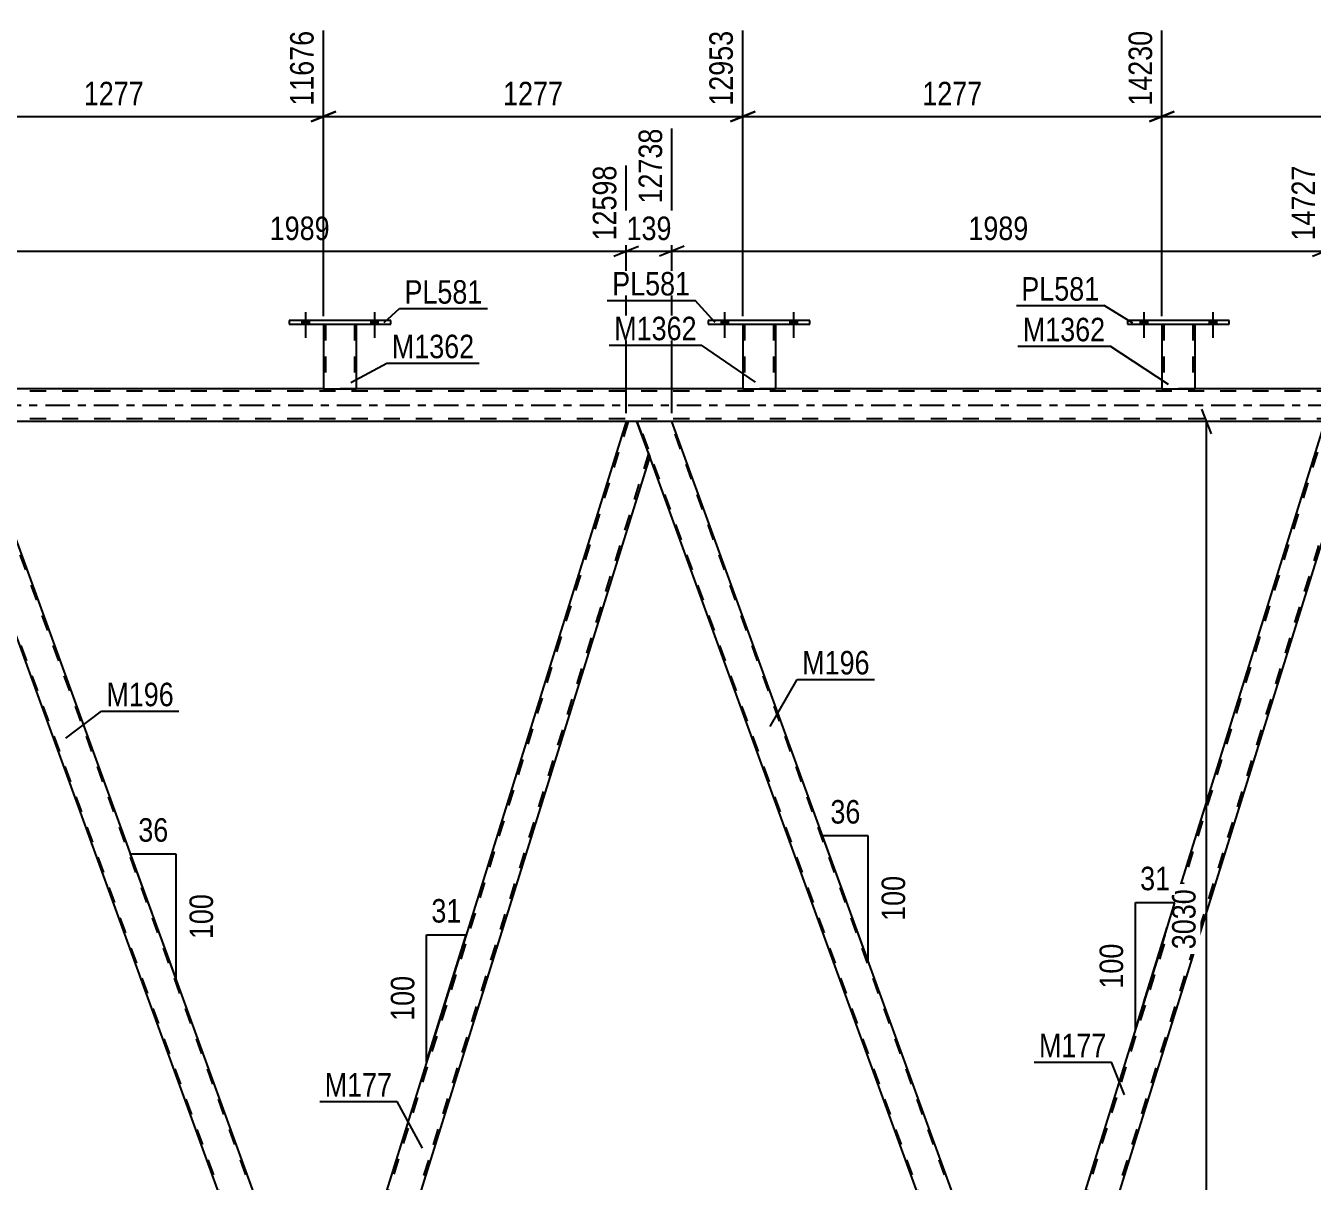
# Model space of a CAD drawing. Header units: millimetres. Extents: x 0 to 1779, y 0 to 560.
# Drawn here: x 1489.1 to 1645.8, y 332.3 to 473 of the extents above; entities that cross this region are included whole.
import ezdxf

# ---------------------------------------------------------------- set-up
doc = ezdxf.new("R2010")
doc.units = ezdxf.units.MM
doc.linetypes.add('DXK_LINE_DOT2', pattern=[3.9198, 1.9599, -1.9599])
doc.linetypes.add('DXK_LINE_DOT3', pattern=[5.9187, 2.979, -0.9799, 0.9799, -0.9799])
doc.styles.add('Arial Narrow', font='ARIALN.TTF', dxfattribs={"height": 0.2})

# ---------------------------------------------------------------- blocks, each defined once
blk = doc.blocks.new('Part-814185208-3655 - 3585')
at = {"color": 2, "linetype": 'Continuous'}
for p, q in [((1521.15, 437.14), (1521.15, 436.66)), ((1533.55, 437.14), (1521.15, 437.14)), ((1521.15, 436.66), (1533.55, 436.66)), ((1533.55, 436.66), (1533.55, 437.14))]:
    blk.add_line(p, q, dxfattribs=at)
blk = doc.blocks.new('Part-814185208-3720 - 3585')
at = {"color": 2, "linetype": 'Continuous'}
for p, q in [((1525.35, 436.66), (1525.35, 428.82)), ((1529.35, 436.66), (1529.35, 428.82)), ((1525.35, 428.82), (1529.35, 428.82))]:
    blk.add_line(p, q, dxfattribs=at)
at = {"color": 7, "linetype": 'DXK_LINE_DOT2'}
for p, q in [((1525.35, 436.66), (1529.35, 436.66)), ((1525.35, 436.66), (1525.35, 436.66)), ((1525.35, 436.66), (1525.35, 436.66)), ((1525.59, 436.66), (1525.59, 428.82)), ((1529.11, 436.66), (1529.11, 428.82)), ((1529.35, 436.66), (1529.35, 436.66)), ((1529.35, 436.66), (1529.35, 436.66)), ((1529.05, 428.82), (1529.09, 428.82)), ((1529.05, 428.82), (1529.09, 428.82)), ((1529.09, 428.82), (1529.11, 428.82)), ((1529.09, 428.82), (1529.11, 428.82))]:
    blk.add_line(p, q, dxfattribs=at)
blk = doc.blocks.new('Part-814185208-3660 - 3585')
at = {"color": 2, "linetype": 'Continuous'}
for p, q in [((1576.43, 436.66), (1576.43, 428.82)), ((1580.43, 436.66), (1580.43, 428.82)), ((1576.43, 428.82), (1580.43, 428.82))]:
    blk.add_line(p, q, dxfattribs=at)
at = {"color": 7, "linetype": 'DXK_LINE_DOT2'}
for p, q in [((1576.43, 436.66), (1580.43, 436.66)), ((1576.43, 436.66), (1576.43, 436.66)), ((1576.43, 436.66), (1576.43, 436.66)), ((1576.67, 436.66), (1576.67, 428.82)), ((1580.19, 436.66), (1580.19, 428.82)), ((1580.43, 436.66), (1580.43, 436.66)), ((1580.43, 436.66), (1580.43, 436.66)), ((1580.13, 428.82), (1580.17, 428.82)), ((1580.13, 428.82), (1580.17, 428.82)), ((1580.17, 428.82), (1580.19, 428.82)), ((1580.17, 428.82), (1580.19, 428.82))]:
    blk.add_line(p, q, dxfattribs=at)
blk = doc.blocks.new('Part-814185208-3665 - 3585')
at = {"color": 2, "linetype": 'Continuous'}
for p, q in [((1572.23, 437.14), (1572.23, 436.66)), ((1584.63, 437.14), (1572.23, 437.14)), ((1572.23, 436.66), (1584.63, 436.66)), ((1584.63, 436.66), (1584.63, 437.14))]:
    blk.add_line(p, q, dxfattribs=at)
blk = doc.blocks.new('Bolt-814185208-3605 - 3585')
at = {"linetype": 'Continuous'}
for points in [[(1522.71, 436.66), (1523.59, 436.66), (1523.59, 437.14), (1522.71, 437.14)], [(1531.11, 436.66), (1531.99, 436.66), (1531.99, 437.14), (1531.11, 437.14)]]:
    blk.add_hatch(color=1, dxfattribs=at).paths.add_polyline_path(points)
at = {"color": 1, "linetype": 'Continuous'}
for p, q in [((1523.15, 438.14), (1523.15, 435.02)), ((1531.55, 438.14), (1531.55, 435.02)), ((1522.71, 437.14), (1522.71, 436.66)), ((1523.59, 437.14), (1523.59, 436.66)), ((1531.11, 437.14), (1531.11, 436.66)), ((1531.99, 437.14), (1531.99, 436.66))]:
    blk.add_line(p, q, dxfattribs=at)
blk = doc.blocks.new('Part-814185208-3670 - 3585')
at = {"color": 2, "linetype": 'Continuous'}
for p, q in [((1627.51, 436.66), (1627.51, 428.82)), ((1631.51, 436.66), (1631.51, 428.82)), ((1627.51, 428.82), (1631.51, 428.82))]:
    blk.add_line(p, q, dxfattribs=at)
at = {"color": 7, "linetype": 'DXK_LINE_DOT2'}
for p, q in [((1627.51, 436.66), (1631.51, 436.66)), ((1627.51, 436.66), (1627.51, 436.66)), ((1627.51, 436.66), (1627.51, 436.66)), ((1627.75, 436.66), (1627.75, 428.82)), ((1631.27, 436.66), (1631.27, 428.82)), ((1631.51, 436.66), (1631.51, 436.66)), ((1631.51, 436.66), (1631.51, 436.66)), ((1631.21, 428.82), (1631.25, 428.82)), ((1631.21, 428.82), (1631.25, 428.82)), ((1631.25, 428.82), (1631.27, 428.82)), ((1631.25, 428.82), (1631.27, 428.82))]:
    blk.add_line(p, q, dxfattribs=at)
blk = doc.blocks.new('Bolt-814185208-3606 - 3585')
at = {"linetype": 'Continuous'}
for points in [[(1522.71, 436.66), (1523.59, 436.66), (1523.59, 437.14), (1522.71, 437.14)], [(1531.11, 436.66), (1531.99, 436.66), (1531.99, 437.14), (1531.11, 437.14)]]:
    blk.add_hatch(color=1, dxfattribs=at).paths.add_polyline_path(points)
at = {"color": 1, "linetype": 'Continuous'}
for p, q in [((1523.15, 438.14), (1523.15, 435.02)), ((1531.55, 438.14), (1531.55, 435.02)), ((1522.71, 437.14), (1522.71, 436.66)), ((1523.59, 437.14), (1523.59, 436.66)), ((1531.11, 437.14), (1531.11, 436.66)), ((1531.99, 437.14), (1531.99, 436.66))]:
    blk.add_line(p, q, dxfattribs=at)
blk = doc.blocks.new('Bolt-814185208-3607 - 3585')
at = {"linetype": 'Continuous'}
for points in [[(1573.79, 436.66), (1574.67, 436.66), (1574.67, 437.14), (1573.79, 437.14)], [(1582.19, 436.66), (1583.07, 436.66), (1583.07, 437.14), (1582.19, 437.14)]]:
    blk.add_hatch(color=1, dxfattribs=at).paths.add_polyline_path(points)
at = {"color": 1, "linetype": 'Continuous'}
for p, q in [((1574.23, 438.14), (1574.23, 435.02)), ((1582.63, 438.14), (1582.63, 435.02)), ((1573.79, 437.14), (1573.79, 436.66)), ((1574.67, 437.14), (1574.67, 436.66)), ((1582.19, 437.14), (1582.19, 436.66)), ((1583.07, 437.14), (1583.07, 436.66))]:
    blk.add_line(p, q, dxfattribs=at)
blk = doc.blocks.new('Bolt-814185208-3608 - 3585')
at = {"linetype": 'Continuous'}
for points in [[(1573.79, 436.66), (1574.67, 436.66), (1574.67, 437.14), (1573.79, 437.14)], [(1582.19, 436.66), (1583.07, 436.66), (1583.07, 437.14), (1582.19, 437.14)]]:
    blk.add_hatch(color=1, dxfattribs=at).paths.add_polyline_path(points)
at = {"color": 1, "linetype": 'Continuous'}
for p, q in [((1574.23, 438.14), (1574.23, 435.02)), ((1582.63, 438.14), (1582.63, 435.02)), ((1573.79, 437.14), (1573.79, 436.66)), ((1574.67, 437.14), (1574.67, 436.66)), ((1582.19, 437.14), (1582.19, 436.66)), ((1583.07, 437.14), (1583.07, 436.66))]:
    blk.add_line(p, q, dxfattribs=at)
blk = doc.blocks.new('Bolt-814185208-3609 - 3585')
at = {"linetype": 'Continuous'}
for points in [[(1624.87, 436.66), (1625.75, 436.66), (1625.75, 437.14), (1624.87, 437.14)], [(1633.27, 436.66), (1634.15, 436.66), (1634.15, 437.14), (1633.27, 437.14)]]:
    blk.add_hatch(color=1, dxfattribs=at).paths.add_polyline_path(points)
at = {"color": 1, "linetype": 'Continuous'}
for p, q in [((1625.31, 438.14), (1625.31, 435.02)), ((1633.71, 438.14), (1633.71, 435.02)), ((1624.87, 437.14), (1624.87, 436.66)), ((1625.75, 437.14), (1625.75, 436.66)), ((1633.27, 437.14), (1633.27, 436.66)), ((1634.15, 437.14), (1634.15, 436.66))]:
    blk.add_line(p, q, dxfattribs=at)
blk = doc.blocks.new('Bolt-814185208-3610 - 3585')
at = {"linetype": 'Continuous'}
for points in [[(1624.87, 436.66), (1625.75, 436.66), (1625.75, 437.14), (1624.87, 437.14)], [(1633.27, 436.66), (1634.15, 436.66), (1634.15, 437.14), (1633.27, 437.14)]]:
    blk.add_hatch(color=1, dxfattribs=at).paths.add_polyline_path(points)
at = {"color": 1, "linetype": 'Continuous'}
for p, q in [((1625.31, 438.14), (1625.31, 435.02)), ((1633.71, 438.14), (1633.71, 435.02)), ((1624.87, 437.14), (1624.87, 436.66)), ((1625.75, 437.14), (1625.75, 436.66)), ((1633.27, 437.14), (1633.27, 436.66)), ((1634.15, 437.14), (1634.15, 436.66))]:
    blk.add_line(p, q, dxfattribs=at)
blk = doc.blocks.new('Part-814185208-3675 - 3585')
at = {"color": 2, "linetype": 'Continuous'}
for p, q in [((1623.31, 437.14), (1623.31, 436.66)), ((1635.71, 437.14), (1623.31, 437.14)), ((1623.31, 436.66), (1635.71, 436.66)), ((1635.71, 436.66), (1635.71, 437.14))]:
    blk.add_line(p, q, dxfattribs=at)
blk = doc.blocks.new('Part-814185208-3770 - 3585')
at = {"color": 7, "linetype": 'DXK_LINE_DOT2'}
for p, q in [((1647.62, 424.82), (1610.8, 306.7)), ((1650.1, 420.94), (1613.52, 303.6)), ((1650.21, 420.62), (1650.23, 420.57)), ((1650.23, 420.57), (1650.21, 420.62)), ((1611.08, 308.42), (1610.66, 307.07)), ((1615.27, 308.42), (1613.77, 303.6)), ((1611.93, 303.6), (1610.66, 307.07)), ((1613.77, 303.6), (1611.93, 303.6))]:
    blk.add_line(p, q, dxfattribs=at)
at = {"color": 2, "linetype": 'Continuous'}
for p, q in [((1647.37, 424.82), (1611.08, 308.42)), ((1648.68, 424.82), (1647.37, 424.82)), ((1650.21, 420.62), (1648.68, 424.82)), ((1650.23, 420.57), (1615.27, 308.42))]:
    blk.add_line(p, q, dxfattribs=at)
blk = doc.blocks.new('Part-814185208-3785 - 3585')
at = {"color": 2, "linetype": 'Continuous'}
for p, q in [((1567.81, 424.82), (1563.55, 424.82)), ((1610.17, 308.42), (1567.81, 424.82)), ((1605.92, 308.42), (1565.08, 420.62))]:
    blk.add_line(p, q, dxfattribs=at)
at = {"color": 7, "linetype": 'DXK_LINE_DOT2'}
for p, q in [((1563.55, 424.82), (1565.08, 420.62)), ((1607.84, 303.6), (1563.72, 424.82)), ((1611.76, 303.6), (1567.64, 424.82)), ((1607.67, 303.6), (1605.92, 308.42)), ((1611.93, 303.6), (1610.17, 308.42)), ((1611.93, 303.6), (1607.67, 303.6))]:
    blk.add_line(p, q, dxfattribs=at)
blk = doc.blocks.new('Part-814185208-3811 - 3585')
at = {"color": 2, "linetype": 'Continuous'}
for p, q in [((1562.23, 424.82), (1525.53, 307.07)), ((1563.55, 424.82), (1562.23, 424.82)), ((1565.08, 420.62), (1563.55, 424.82)), ((1565.1, 420.57), (1528.64, 303.6)), ((1526.79, 303.6), (1525.55, 307.02))]:
    blk.add_line(p, q, dxfattribs=at)
at = {"color": 7, "linetype": 'DXK_LINE_DOT2'}
for p, q in [((1562.48, 424.82), (1525.67, 306.7)), ((1564.96, 420.94), (1528.39, 303.6)), ((1565.08, 420.62), (1565.1, 420.57)), ((1565.1, 420.57), (1565.08, 420.62)), ((1525.55, 307.02), (1525.53, 307.07)), ((1528.64, 303.6), (1526.79, 303.6))]:
    blk.add_line(p, q, dxfattribs=at)
blk = doc.blocks.new('Part-814185208-3870 - 3585')
at = {"color": 2, "linetype": 'Continuous'}
for p, q in [((1482.67, 424.82), (1478.42, 424.82)), ((1525.55, 307.02), (1482.67, 424.82)), ((1522.54, 303.6), (1479.94, 420.62))]:
    blk.add_line(p, q, dxfattribs=at)
at = {"color": 7, "linetype": 'DXK_LINE_DOT2'}
for p, q in [((1478.42, 424.82), (1479.94, 420.62)), ((1522.71, 303.6), (1478.59, 424.82)), ((1526.62, 303.6), (1482.5, 424.82)), ((1526.79, 303.6), (1525.55, 307.02)), ((1522.54, 303.6), (1526.79, 303.6))]:
    blk.add_line(p, q, dxfattribs=at)
blk = doc.blocks.new('Part-814185208-3881 - 3585')
at = {"color": 7, "linetype": 'DXK_LINE_DOT2'}
for p, q in [((1707.13, 428.5), (1094.91, 428.5)), ((1529.35, 428.82), (1525.35, 428.82)), ((1580.43, 428.82), (1576.43, 428.82)), ((1631.51, 428.82), (1627.51, 428.82)), ((1707.13, 425.14), (1094.91, 425.14)), ((1567.81, 424.82), (1562.23, 424.82))]:
    blk.add_line(p, q, dxfattribs=at)
at = {"color": 2, "linetype": 'Continuous'}
for p, q in [((1525.35, 428.82), (1478.27, 428.82)), ((1576.43, 428.82), (1529.35, 428.82)), ((1627.51, 428.82), (1580.43, 428.82)), ((1678.59, 428.82), (1631.51, 428.82)), ((1562.23, 424.82), (1482.67, 424.82)), ((1647.37, 424.82), (1567.81, 424.82))]:
    blk.add_line(p, q, dxfattribs=at)
at = {"color": 7, "linetype": 'DXK_LINE_DOT3'}
blk.add_line((1094.91, 426.82), (1707.13, 426.82), dxfattribs=at)
blk = doc.blocks.new('StraightDimension-814185208-4057 - 3585')
at = {"color": 7, "linetype": 'Continuous'}
for p, q in [((1669.91, 424.82), (1630.11, 424.82)), ((1633.56, 423.32), (1632.36, 426.32)), ((1632.96, 303.6), (1632.96, 424.82)), ((1632.36, 305.1), (1633.56, 302.1)), ((1669.05, 303.6), (1630.11, 303.6))]:
    blk.add_line(p, q, dxfattribs=at)
at = {"color": 0}
blk.add_wipeout([(1632.21, 368.47), (1628.01, 368.47), (1628.01, 359.95), (1632.21, 359.95)], dxfattribs=at)
at = {"color": 3, "style": 'Arial Narrow'}
blk.add_text('3030', height=2.863, rotation=90.0002, dxfattribs=at).set_placement((1631.61, 360.55))
blk = doc.blocks.new('StraightDimension-814185208-10271 - 3585')
at = {"color": 7, "linetype": 'Continuous'}
for p, q in [((1627.51, 437.66), (1627.51, 472.43)), ((1678.59, 437.43), (1678.59, 472.43)), ((1629.01, 462.58), (1626.01, 461.38)), ((1677.09, 461.38), (1680.09, 462.58)), ((1627.51, 461.98), (1678.59, 461.98))]:
    blk.add_line(p, q, dxfattribs=at)
at = {"color": 0, "linetype": 'Continuous'}
blk.add_wipeout([(1677.99, 473.03), (1673.79, 473.03), (1673.79, 462.68), (1677.99, 462.68)], dxfattribs=at)
at = {"color": 0}
blk.add_wipeout([(1657.31, 462.73), (1657.31, 466.93), (1648.79, 466.93), (1648.79, 462.73)], dxfattribs=at)
at = {"color": 3, "linetype": 'Continuous', "style": 'Arial Narrow'}
blk.add_text('15507', height=2.863, rotation=90.0002, dxfattribs=at).set_placement((1677.39, 463.28))
at = {"color": 3, "style": 'Arial Narrow'}
blk.add_text('1277', height=2.863, dxfattribs=at).set_placement((1649.39, 463.33))
blk = doc.blocks.new('AngleDimension-814185208-4180 - 3585')
at = {"color": 7, "linetype": 'Continuous'}
for p, q in [((1537.92, 362.29), (1542.74, 362.29)), ((1537.92, 346.83), (1542.74, 362.29)), ((1537.92, 346.83), (1537.92, 362.29)), ((1540.29, 354.43), (1542.74, 362.29))]:
    blk.add_line(p, q, dxfattribs=at)
at = {"color": 0}
for points in [[(1542.76, 363.19), (1542.76, 367.39), (1537.9, 367.39), (1537.9, 363.19)], [(1537.02, 357.9), (1532.82, 357.9), (1532.82, 351.22), (1537.02, 351.22)]]:
    blk.add_wipeout(points, dxfattribs=at)
at = {"color": 3, "style": 'Arial Narrow'}
blk.add_text('31', height=2.863, dxfattribs=at).set_placement((1538.5, 363.79))
blk.add_text('100', height=2.863, rotation=90.0002, dxfattribs=at).set_placement((1536.42, 351.82))
blk = doc.blocks.new('AngleDimension-814185208-4166 - 3585')
at = {"color": 7, "linetype": 'Continuous'}
for p, q in [((1589.07, 366.39), (1586.17, 374.35)), ((1591.72, 374.35), (1586.17, 374.35)), ((1591.72, 359.13), (1586.17, 374.35)), ((1591.72, 359.13), (1591.72, 374.35))]:
    blk.add_line(p, q, dxfattribs=at)
at = {"color": 0}
for points in [[(1591.37, 375.25), (1591.37, 379.45), (1586.52, 379.45), (1586.52, 375.25)], [(1596.82, 370.08), (1592.62, 370.08), (1592.62, 363.4), (1596.82, 363.4)]]:
    blk.add_wipeout(points, dxfattribs=at)
at = {"color": 3, "style": 'Arial Narrow'}
blk.add_text('36', height=2.863, dxfattribs=at).set_placement((1587.12, 375.85))
blk.add_text('100', height=2.863, rotation=90.0002, dxfattribs=at).set_placement((1596.22, 364))
blk = doc.blocks.new('StraightDimension-814185208-10272 - 3585')
at = {"color": 7, "linetype": 'Continuous'}
for p, q in [((1576.43, 437.66), (1576.43, 472.43)), ((1627.51, 437.66), (1627.51, 472.43)), ((1577.93, 462.58), (1574.93, 461.38)), ((1626.01, 461.38), (1629.01, 462.58)), ((1576.43, 461.98), (1627.51, 461.98))]:
    blk.add_line(p, q, dxfattribs=at)
at = {"color": 0, "linetype": 'Continuous'}
blk.add_wipeout([(1626.91, 473.03), (1622.71, 473.03), (1622.71, 462.68), (1626.91, 462.68)], dxfattribs=at)
at = {"color": 0}
blk.add_wipeout([(1606.23, 462.73), (1606.23, 466.93), (1597.71, 466.93), (1597.71, 462.73)], dxfattribs=at)
at = {"color": 3, "linetype": 'Continuous', "style": 'Arial Narrow'}
blk.add_text('14230', height=2.863, rotation=90.0002, dxfattribs=at).set_placement((1626.31, 463.28))
at = {"color": 3, "style": 'Arial Narrow'}
blk.add_text('1277', height=2.863, dxfattribs=at).set_placement((1598.31, 463.33))
blk = doc.blocks.new('StraightDimension-814185208-4923 - 3585')
at = {"color": 7, "linetype": 'Continuous'}
for p, q in [((1567.81, 425.82), (1567.81, 460.51)), ((1647.37, 425.82), (1647.37, 456.01)), ((1569.31, 446.17), (1566.31, 444.97)), ((1567.81, 445.57), (1647.37, 445.57)), ((1645.87, 444.97), (1648.87, 446.17))]:
    blk.add_line(p, q, dxfattribs=at)
at = {"color": 0, "linetype": 'Continuous'}
blk.add_wipeout([(1646.77, 456.61), (1642.57, 456.61), (1642.57, 446.27), (1646.77, 446.27)], dxfattribs=at)
at = {"color": 0}
blk.add_wipeout([(1611.84, 446.32), (1611.84, 450.52), (1603.33, 450.52), (1603.33, 446.32)], dxfattribs=at)
at = {"color": 3, "linetype": 'Continuous', "style": 'Arial Narrow'}
blk.add_text('14727', height=2.863, rotation=90.0002, dxfattribs=at).set_placement((1646.17, 446.87))
at = {"color": 3, "style": 'Arial Narrow'}
blk.add_text('1989', height=2.863, dxfattribs=at).set_placement((1603.93, 446.92))
blk = doc.blocks.new('AngleDimension-814185208-4152 - 3585')
at = {"color": 7, "linetype": 'Continuous'}
for p, q in [((1624.28, 366.23), (1629.1, 366.23)), ((1624.28, 350.76), (1629.1, 366.23)), ((1624.28, 350.76), (1624.28, 366.23)), ((1625.32, 354.1), (1629.1, 366.23))]:
    blk.add_line(p, q, dxfattribs=at)
at = {"color": 0}
for points in [[(1629.12, 367.13), (1629.12, 371.33), (1624.26, 371.33), (1624.26, 367.13)], [(1623.38, 361.84), (1619.18, 361.84), (1619.18, 355.15), (1623.38, 355.15)]]:
    blk.add_wipeout(points, dxfattribs=at)
at = {"color": 3, "style": 'Arial Narrow'}
blk.add_text('31', height=2.863, dxfattribs=at).set_placement((1624.86, 367.73))
blk.add_text('100', height=2.863, rotation=90.0002, dxfattribs=at).set_placement((1622.78, 355.75))
blk = doc.blocks.new('AngleDimension-814185208-4194 - 3585')
at = {"color": 7, "linetype": 'Continuous'}
for p, q in [((1504.43, 365.04), (1501.85, 372.14)), ((1507.39, 372.14), (1501.85, 372.14)), ((1507.39, 356.92), (1501.85, 372.14)), ((1507.39, 356.92), (1507.39, 372.14))]:
    blk.add_line(p, q, dxfattribs=at)
at = {"color": 0}
for points in [[(1507.05, 373.04), (1507.05, 377.24), (1502.19, 377.24), (1502.19, 373.04)], [(1512.49, 367.87), (1508.29, 367.87), (1508.29, 361.18), (1512.49, 361.18)]]:
    blk.add_wipeout(points, dxfattribs=at)
at = {"color": 3, "style": 'Arial Narrow'}
blk.add_text('36', height=2.863, dxfattribs=at).set_placement((1502.79, 373.64))
blk.add_text('100', height=2.863, rotation=90.0002, dxfattribs=at).set_placement((1511.89, 361.78))
blk = doc.blocks.new('StraightDimension-814185208-10274 - 3585')
at = {"color": 7, "linetype": 'Continuous'}
for p, q in [((1474.27, 437.66), (1474.27, 472.43)), ((1525.35, 437.66), (1525.35, 472.43)), ((1475.77, 462.58), (1472.77, 461.38)), ((1523.85, 461.38), (1526.85, 462.58)), ((1474.27, 461.98), (1525.35, 461.98))]:
    blk.add_line(p, q, dxfattribs=at)
at = {"color": 0, "linetype": 'Continuous'}
blk.add_wipeout([(1524.75, 473.03), (1520.55, 473.03), (1520.55, 462.68), (1524.75, 462.68)], dxfattribs=at)
at = {"color": 0}
blk.add_wipeout([(1504.07, 462.73), (1504.07, 466.93), (1495.55, 466.93), (1495.55, 462.73)], dxfattribs=at)
at = {"color": 3, "linetype": 'Continuous', "style": 'Arial Narrow'}
blk.add_text('11676', height=2.863, rotation=90.0002, dxfattribs=at).set_placement((1524.15, 463.28))
at = {"color": 3, "style": 'Arial Narrow'}
blk.add_text('1277', height=2.863, dxfattribs=at).set_placement((1496.15, 463.33))
blk = doc.blocks.new('StraightDimension-814185208-4875 - 3585')
at = {"color": 7, "linetype": 'Continuous'}
for p, q in [((1482.67, 425.82), (1482.67, 460.51)), ((1562.23, 425.82), (1562.23, 456.01)), ((1484.17, 446.17), (1481.17, 444.97)), ((1482.67, 445.57), (1562.23, 445.57)), ((1560.73, 444.97), (1563.73, 446.17))]:
    blk.add_line(p, q, dxfattribs=at)
at = {"color": 0, "linetype": 'Continuous'}
blk.add_wipeout([(1561.63, 456.61), (1557.43, 456.61), (1557.43, 446.27), (1561.63, 446.27)], dxfattribs=at)
at = {"color": 0}
blk.add_wipeout([(1526.71, 446.32), (1526.71, 450.52), (1518.2, 450.52), (1518.2, 446.32)], dxfattribs=at)
at = {"color": 3, "linetype": 'Continuous', "style": 'Arial Narrow'}
blk.add_text('12598', height=2.863, rotation=90.0002, dxfattribs=at).set_placement((1561.03, 446.87))
at = {"color": 3, "style": 'Arial Narrow'}
blk.add_text('1989', height=2.863, dxfattribs=at).set_placement((1518.8, 446.92))
blk = doc.blocks.new('StraightDimension-814185208-4899 - 3585')
at = {"color": 7, "linetype": 'Continuous'}
for p, q in [((1567.81, 425.82), (1567.81, 460.51)), ((1562.23, 425.82), (1562.23, 456.01)), ((1560.73, 444.97), (1563.73, 446.17)), ((1562.23, 445.57), (1567.81, 445.57)), ((1569.31, 446.17), (1566.31, 444.97))]:
    blk.add_line(p, q, dxfattribs=at)
at = {"color": 0}
blk.add_wipeout([(1568.36, 446.32), (1568.36, 450.52), (1561.68, 450.52), (1561.68, 446.32)], dxfattribs=at)
at = {"color": 3, "style": 'Arial Narrow'}
blk.add_text('139', height=2.863, dxfattribs=at).set_placement((1562.28, 446.92))
at = {"color": 0, "linetype": 'Continuous'}
blk.add_wipeout([(1567.21, 461.11), (1563.01, 461.11), (1563.01, 450.77), (1567.21, 450.77)], dxfattribs=at)
at = {"color": 3, "linetype": 'Continuous', "style": 'Arial Narrow'}
blk.add_text('12738', height=2.863, rotation=90.0002, dxfattribs=at).set_placement((1566.61, 451.37))
blk = doc.blocks.new('StraightDimension-814185208-10273 - 3585')
at = {"color": 7, "linetype": 'Continuous'}
for p, q in [((1525.35, 437.66), (1525.35, 472.43)), ((1576.43, 437.66), (1576.43, 472.43)), ((1526.85, 462.58), (1523.85, 461.38)), ((1574.93, 461.38), (1577.93, 462.58)), ((1525.35, 461.98), (1576.43, 461.98))]:
    blk.add_line(p, q, dxfattribs=at)
at = {"color": 0, "linetype": 'Continuous'}
blk.add_wipeout([(1575.83, 473.03), (1571.63, 473.03), (1571.63, 462.68), (1575.83, 462.68)], dxfattribs=at)
at = {"color": 0}
blk.add_wipeout([(1555.15, 462.73), (1555.15, 466.93), (1546.63, 466.93), (1546.63, 462.73)], dxfattribs=at)
at = {"color": 3, "linetype": 'Continuous', "style": 'Arial Narrow'}
blk.add_text('12953', height=2.863, rotation=90.0002, dxfattribs=at).set_placement((1575.23, 463.28))
at = {"color": 3, "style": 'Arial Narrow'}
blk.add_text('1277', height=2.863, dxfattribs=at).set_placement((1547.23, 463.33))
blk = doc.blocks.new('Mark-814185208-3651 - 3585')
at = {"color": 0}
blk.add_wipeout([(1544.72, 439.17), (1544.72, 442.17), (1535.22, 442.17), (1535.22, 439.17)], dxfattribs=at)
blk.add_wipeout([(1544.72, 439.17), (1544.72, 442.17), (1535.22, 442.17), (1535.22, 439.17)], dxfattribs=at)
at = {"color": 30, "linetype": 'Continuous'}
for p, q in [((1532.76, 436.86), (1534.62, 438.57)), ((1534.62, 438.57), (1545.32, 438.57))]:
    blk.add_line(p, q, dxfattribs=at)
at = {"color": 3, "style": 'Arial Narrow'}
blk.add_text('PL581', height=2.863, dxfattribs=at).set_placement((1535.22, 439.17))
blk = doc.blocks.new('Mark-814185208-3716 - 3585')
at = {"color": 0}
blk.add_wipeout([(1543.73, 432.53), (1543.73, 435.53), (1533.68, 435.53), (1533.68, 432.53)], dxfattribs=at)
blk.add_wipeout([(1543.73, 432.53), (1543.73, 435.53), (1533.68, 435.53), (1533.68, 432.53)], dxfattribs=at)
at = {"color": 30, "linetype": 'Continuous'}
for p, q in [((1528.68, 429.58), (1533.08, 431.93)), ((1533.08, 431.93), (1544.33, 431.93))]:
    blk.add_line(p, q, dxfattribs=at)
at = {"color": 3, "style": 'Arial Narrow'}
blk.add_text('M1362', height=2.863, dxfattribs=at).set_placement((1533.68, 432.53))
blk = doc.blocks.new('Mark-814185208-3656 - 3585')
at = {"color": 0}
blk.add_wipeout([(1570.83, 434.72), (1570.83, 437.72), (1560.78, 437.72), (1560.78, 434.72)], dxfattribs=at)
blk.add_wipeout([(1570.83, 434.72), (1570.83, 437.72), (1560.78, 437.72), (1560.78, 434.72)], dxfattribs=at)
at = {"color": 30, "linetype": 'Continuous'}
for p in [(1560.18, 434.12), (1577.97, 429.62)]:
    blk.add_line(p, (1571.43, 434.12), dxfattribs=at)
at = {"color": 3, "style": 'Arial Narrow'}
blk.add_text('M1362', height=2.863, dxfattribs=at).set_placement((1560.78, 434.72))
blk = doc.blocks.new('Mark-814185208-3661 - 3585')
at = {"color": 0}
blk.add_wipeout([(1570.03, 440.17), (1570.03, 443.17), (1560.53, 443.17), (1560.53, 440.17)], dxfattribs=at)
blk.add_wipeout([(1570.03, 440.17), (1570.03, 443.17), (1560.53, 443.17), (1560.53, 440.17)], dxfattribs=at)
at = {"color": 30, "linetype": 'Continuous'}
for p in [(1559.93, 439.57), (1573.07, 436.88)]:
    blk.add_line(p, (1570.63, 439.57), dxfattribs=at)
at = {"color": 3, "style": 'Arial Narrow'}
blk.add_text('PL581', height=2.863, dxfattribs=at).set_placement((1560.53, 440.17))
blk = doc.blocks.new('Mark-814185208-3666 - 3585')
at = {"color": 0}
blk.add_wipeout([(1620.61, 434.59), (1620.61, 437.59), (1610.56, 437.59), (1610.56, 434.59)], dxfattribs=at)
blk.add_wipeout([(1620.61, 434.59), (1620.61, 437.59), (1610.56, 437.59), (1610.56, 434.59)], dxfattribs=at)
at = {"color": 30, "linetype": 'Continuous'}
for p in [(1609.96, 433.99), (1628.32, 429.34)]:
    blk.add_line(p, (1621.21, 433.99), dxfattribs=at)
at = {"color": 3, "style": 'Arial Narrow'}
blk.add_text('M1362', height=2.863, dxfattribs=at).set_placement((1610.56, 434.59))
blk = doc.blocks.new('Mark-814185208-3671 - 3585')
at = {"color": 0}
blk.add_wipeout([(1619.88, 439.54), (1619.88, 442.54), (1610.38, 442.54), (1610.38, 439.54)], dxfattribs=at)
blk.add_wipeout([(1619.88, 439.54), (1619.88, 442.54), (1610.38, 442.54), (1610.38, 439.54)], dxfattribs=at)
at = {"color": 30, "linetype": 'Continuous'}
for p in [(1609.78, 438.94), (1623.98, 436.8)]:
    blk.add_line(p, (1620.48, 438.94), dxfattribs=at)
at = {"color": 3, "style": 'Arial Narrow'}
blk.add_text('PL581', height=2.863, dxfattribs=at).set_placement((1610.38, 439.54))
blk = doc.blocks.new('Mark-814185208-3766 - 3585')
at = {"color": 0}
blk.add_wipeout([(1620.75, 347.39), (1620.75, 350.39), (1612.53, 350.39), (1612.53, 347.39)], dxfattribs=at)
blk.add_wipeout([(1620.75, 347.39), (1620.75, 350.39), (1612.53, 350.39), (1612.53, 347.39)], dxfattribs=at)
at = {"color": 30, "linetype": 'Continuous'}
for p in [(1611.93, 346.79), (1622.97, 342.82)]:
    blk.add_line(p, (1621.35, 346.79), dxfattribs=at)
at = {"color": 3, "style": 'Arial Narrow'}
blk.add_text('M177', height=2.863, dxfattribs=at).set_placement((1612.53, 347.39))
blk = doc.blocks.new('Mark-814185208-3781 - 3585')
at = {"color": 0}
blk.add_wipeout([(1591.9, 394.01), (1591.9, 397.01), (1583.68, 397.01), (1583.68, 394.01)], dxfattribs=at)
blk.add_wipeout([(1591.9, 394.01), (1591.9, 397.01), (1583.68, 397.01), (1583.68, 394.01)], dxfattribs=at)
at = {"color": 30, "linetype": 'Continuous'}
for p, q in [((1579.78, 387.67), (1583.08, 393.41)), ((1583.08, 393.41), (1592.5, 393.41))]:
    blk.add_line(p, q, dxfattribs=at)
at = {"color": 3, "style": 'Arial Narrow'}
blk.add_text('M196', height=2.863, dxfattribs=at).set_placement((1583.68, 394.01))
blk = doc.blocks.new('Mark-814185208-3807 - 3585')
at = {"color": 0}
blk.add_wipeout([(1533.72, 342.59), (1533.72, 345.59), (1525.5, 345.59), (1525.5, 342.59)], dxfattribs=at)
blk.add_wipeout([(1533.72, 342.59), (1533.72, 345.59), (1525.5, 345.59), (1525.5, 342.59)], dxfattribs=at)
at = {"color": 30, "linetype": 'Continuous'}
for p in [(1524.9, 341.99), (1537.4, 336.32)]:
    blk.add_line(p, (1534.32, 341.99), dxfattribs=at)
at = {"color": 3, "style": 'Arial Narrow'}
blk.add_text('M177', height=2.863, dxfattribs=at).set_placement((1525.5, 342.59))
blk = doc.blocks.new('Mark-814185208-3866 - 3585')
at = {"color": 0}
blk.add_wipeout([(1507.12, 390.14), (1507.12, 393.14), (1498.9, 393.14), (1498.9, 390.14)], dxfattribs=at)
blk.add_wipeout([(1507.12, 390.14), (1507.12, 393.14), (1498.9, 393.14), (1498.9, 390.14)], dxfattribs=at)
at = {"color": 30, "linetype": 'Continuous'}
for p, q in [((1493.97, 386.27), (1498.3, 389.54)), ((1498.3, 389.54), (1507.72, 389.54))]:
    blk.add_line(p, q, dxfattribs=at)
at = {"color": 3, "style": 'Arial Narrow'}
blk.add_text('M196', height=2.863, dxfattribs=at).set_placement((1498.9, 390.14))

msp = doc.modelspace()

# ---------------------------------------------------------------- block references
for name in ['Bolt-814185208-3605 - 3585', 'Bolt-814185208-3606 - 3585', 'Bolt-814185208-3607 - 3585', 'Bolt-814185208-3608 - 3585', 'Bolt-814185208-3609 - 3585', 'Bolt-814185208-3610 - 3585', 'Part-814185208-3655 - 3585', 'Part-814185208-3720 - 3585', 'Part-814185208-3665 - 3585', 'Part-814185208-3660 - 3585', 'Part-814185208-3675 - 3585', 'Part-814185208-3670 - 3585', 'Part-814185208-3881 - 3585', 'Part-814185208-3870 - 3585', 'Part-814185208-3811 - 3585', 'Part-814185208-3785 - 3585', 'Part-814185208-3770 - 3585']:
    msp.add_blockref(name, (0, 0))

# ---------------------------------------------------------------- next in the draw order: block references
for name in ['StraightDimension-814185208-10274 - 3585', 'StraightDimension-814185208-10271 - 3585', 'StraightDimension-814185208-4057 - 3585', 'Mark-814185208-3781 - 3585', 'Mark-814185208-3866 - 3585', 'AngleDimension-814185208-4166 - 3585', 'AngleDimension-814185208-4194 - 3585', 'AngleDimension-814185208-4180 - 3585', 'Mark-814185208-3807 - 3585']:
    msp.add_blockref(name, (0, 0))

# ---------------------------------------------------------------- next in the draw order: block references
for name in ['StraightDimension-814185208-10272 - 3585', 'StraightDimension-814185208-4875 - 3585', 'AngleDimension-814185208-4152 - 3585']:
    msp.add_blockref(name, (0, 0))

# ---------------------------------------------------------------- next in the draw order: block references
for name in ['StraightDimension-814185208-4923 - 3585', 'Mark-814185208-3716 - 3585', 'Mark-814185208-3766 - 3585']:
    msp.add_blockref(name, (0, 0))

# ---------------------------------------------------------------- next in the draw order: block references
for name in ['StraightDimension-814185208-4899 - 3585', 'Mark-814185208-3666 - 3585']:
    msp.add_blockref(name, (0, 0))

# ---------------------------------------------------------------- next in the draw order: block references
for name in ['StraightDimension-814185208-10273 - 3585', 'Mark-814185208-3671 - 3585']:
    msp.add_blockref(name, (0, 0))

# ---------------------------------------------------------------- next in the draw order: block references
for name in ['Mark-814185208-3651 - 3585', 'Mark-814185208-3656 - 3585']:
    msp.add_blockref(name, (0, 0))

# ---------------------------------------------------------------- next in the draw order: block references
msp.add_blockref('Mark-814185208-3661 - 3585', (0, 0))

doc.saveas('drawing.dxf')
